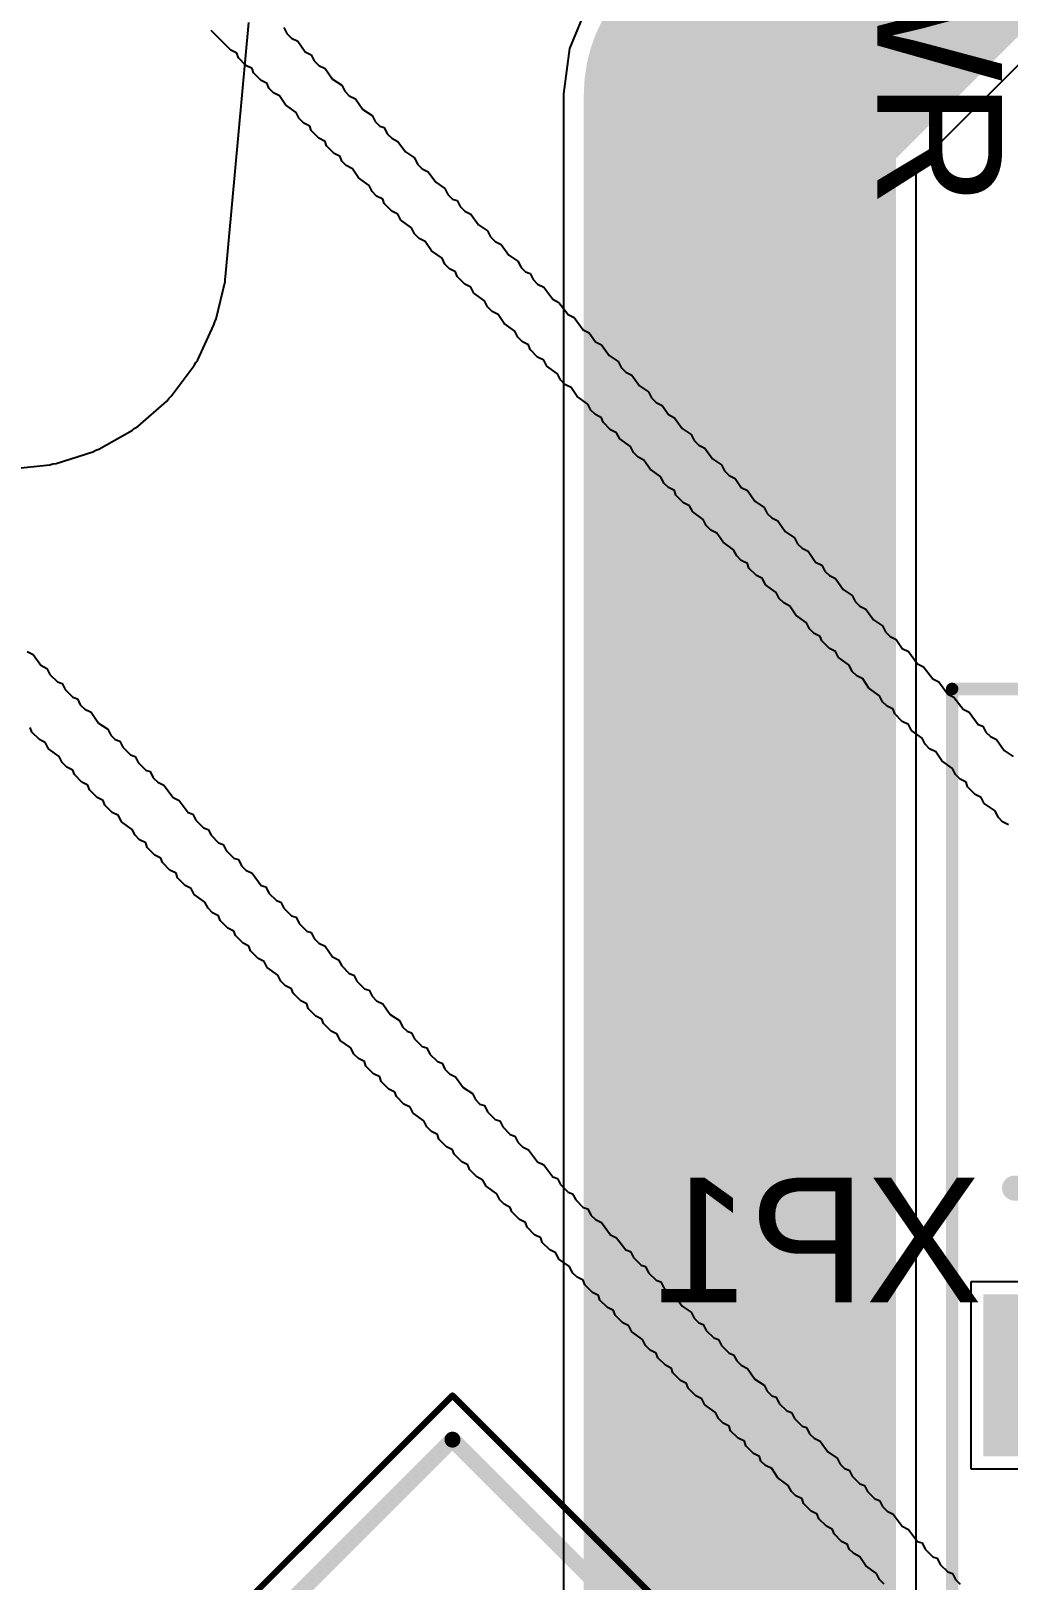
# Model space of a CAD drawing. Header units: millimetres. Extents: x 95 to 305, y 96 to 295.
# Drawn here: x 225.22 to 233.05, y 186.09 to 198.5 of the extents above; entities that cross this region are included whole.
import ezdxf

# ---------------------------------------------------------------- set-up
doc = ezdxf.new("R2010")
doc.units = ezdxf.units.MM
for name, color, linetype in [('BottomLayer', 5, 'Continuous'), ('BottomOverlay', 54, 'Continuous'), ('Mechanical1', 6, 'Continuous'), ('Mechanical13', 56, 'Continuous'), ('Mechanical15', 56, 'Continuous'), ('TopLayer', 1, 'Continuous'), ('TopOverlay', 2, 'Continuous'), ('TopPaste', 8, 'Continuous'), ('TopSolder', 216, 'Continuous')]:
    doc.layers.add(name, color=color, linetype=linetype)
doc.styles.add('Arial', font='arial.ttf', dxfattribs={"height": 0.2})

# ---------------------------------------------------------------- blocks, each defined once
blk = doc.blocks.new('JST_XH_8_B_49')
at = {"layer": 'BottomOverlay', "const_width": 0.127}
for points in [[(-11.2, 2.367), (11.2, 2.367)], [(11.2, 2.367), (11.2, -3.383)]]:
    blk.add_lwpolyline(points, dxfattribs=at)
at = {"layer": 'BottomOverlay', "const_width": 0.0635}
blk.add_lwpolyline([(11.168, 2.367, 1), (11.232, 2.367, 1)], format="xyb", close=True, dxfattribs=at)
blk.add_lwpolyline([(11.168, 2.367, 1), (11.232, 2.367, 1)], format="xyb", close=True, dxfattribs=at)
at = {"layer": 'Mechanical13', "const_width": 0.127}
for points in [[(-11.2, 2.367), (11.2, 2.367)], [(11.2, 2.367), (11.2, -3.383)]]:
    blk.add_lwpolyline(points, dxfattribs=at)
at = {"layer": 'Mechanical13', "const_width": 0.0635}
blk.add_lwpolyline([(11.168, 2.367, 1), (11.232, 2.367, 1)], format="xyb", close=True, dxfattribs=at)
blk.add_lwpolyline([(11.168, 2.367, 1), (11.232, 2.367, 1)], format="xyb", close=True, dxfattribs=at)
at = {"layer": 'Mechanical15', "const_width": 0.05}
for points in [[(-11.45, 2.617), (11.45, 2.617)], [(11.45, 2.617), (11.45, -3.633)]]:
    blk.add_lwpolyline(points, dxfattribs=at)
at = {"layer": 'Mechanical15', "const_width": 0.025}
blk.add_lwpolyline([(11.438, 2.617, 1), (11.462, 2.617, 1)], format="xyb", close=True, dxfattribs=at)
blk.add_lwpolyline([(11.438, 2.617, 1), (11.462, 2.617, 1)], format="xyb", close=True, dxfattribs=at)
blk = doc.blocks.new('D10C4_4H10_194')
at = {"layer": 'TopLayer'}
for points in [[(-6.7, -0.6), (-6.7, 0.6), (-2.3, 0.6), (-2.3, -0.6)], [(2.3, -0.6), (2.3, 0.6), (6.7, 0.6), (6.7, -0.6)]]:
    blk.add_hatch(color=1, dxfattribs=at).paths.add_polyline_path(points)
at = {"layer": 'TopPaste'}
for points in [[(-6.7, -0.6), (-6.7, 0.6), (-2.3, 0.6), (-2.3, -0.6)], [(2.3, -0.6), (2.3, 0.6), (6.7, 0.6), (6.7, -0.6)]]:
    blk.add_hatch(color=8, dxfattribs=at).paths.add_polyline_path(points)
at = {"layer": 'TopSolder'}
for points in [[(-6.75, -0.65), (-6.75, 0.65), (-2.25, 0.65), (-2.25, -0.65)], [(2.25, -0.65), (2.25, 0.65), (6.75, 0.65), (6.75, -0.65)]]:
    blk.add_hatch(color=216, dxfattribs=at).paths.add_polyline_path(points)
at = {"layer": 'Mechanical1', "const_width": 0.1}
for points in [[(-5.901, 5.25), (5.899, 5.25)], [(-5.901, -5.25), (-5.901, 5.25)], [(5.899, 5.25), (5.899, -5.25)], [(-4.5, -0.5), (-4.5, 0.5)], [(-5, 0), (-4, 0)], [(-5.901, -5.25), (5.899, -5.25)]]:
    blk.add_lwpolyline(points, dxfattribs=at)
at = {"layer": 'Mechanical1', "const_width": 0.05}
for points in [[(-5.926, 5.25, 1), (-5.876, 5.25, 1)], [(-5.926, 5.25, 1), (-5.876, 5.25, 1)], [(5.874, 5.25, 1), (5.924, 5.25, 1)], [(5.874, 5.25, 1), (5.924, 5.25, 1)], [(-4.525, 0.5, 1), (-4.475, 0.5, 1)], [(-5.025, 0, 1), (-4.975, 0, 1)], [(-4.025, 0, 1), (-3.975, 0, 1)], [(-4.525, -0.5, 1), (-4.475, -0.5, 1)], [(-5.926, -5.25, 1), (-5.876, -5.25, 1)], [(-5.926, -5.25, 1), (-5.876, -5.25, 1)], [(5.874, -5.25, 1), (5.924, -5.25, 1)], [(5.874, -5.25, 1), (5.924, -5.25, 1)]]:
    blk.add_lwpolyline(points, format="xyb", close=True, dxfattribs=at)
at = {"layer": 'Mechanical15', "const_width": 0.1}
for points in [[(-7, 5.5), (7, 5.5)], [(-7, -5.5), (-7, 5.5)], [(7, -5.5), (7, 5.5)], [(0, -0.5), (0, 0.5)], [(-0.5, 0), (0.5, 0)], [(-7, -5.5), (6.5, -5.5)], [(6.5, -5.5), (7, -5.5)]]:
    blk.add_lwpolyline(points, dxfattribs=at)
at = {"layer": 'Mechanical15', "const_width": 0.05}
for points in [[(-7.025, 5.5, 1), (-6.975, 5.5, 1)], [(-7.025, 5.5, 1), (-6.975, 5.5, 1)], [(6.975, 5.5, 1), (7.025, 5.5, 1)], [(6.975, 5.5, 1), (7.025, 5.5, 1)], [(-0.025, 0.5, 1), (0.025, 0.5, 1)], [(-0.525, 0, 1), (-0.475, 0, 1)], [(0.475, 0, 1), (0.525, 0, 1)], [(-0.025, -0.5, 1), (0.025, -0.5, 1)], [(-7.025, -5.5, 1), (-6.975, -5.5, 1)], [(-7.025, -5.5, 1), (-6.975, -5.5, 1)], [(6.475, -5.5, 1), (6.525, -5.5, 1)], [(6.475, -5.5, 1), (6.525, -5.5, 1)], [(6.975, -5.5, 1), (7.025, -5.5, 1)], [(6.975, -5.5, 1), (7.025, -5.5, 1)]]:
    blk.add_lwpolyline(points, format="xyb", close=True, dxfattribs=at)
at = {"layer": 'TopOverlay', "const_width": 0.2}
for points in [[(-5.4, 3.3), (-3.3, 5.4)], [(-3.3, 5.4), (5.4, 5.4)], [(5.4, 1), (5.4, 5.4)], [(-5.4, 3.2), (-5.4, 3.3)], [(-5.4, 1), (-5.4, 3.2)], [(-6.2, 1.2), (-6.2, 1.8)], [(-6.5, 1.5), (-5.9, 1.5)], [(-5.4, -3.2), (-5.4, -1)], [(5.4, -5.4), (5.4, -1)], [(-5.4, -3.3), (-5.4, -3.2)], [(-5.4, -3.3), (-3.3, -5.4)], [(-3.3, -5.4), (5.4, -5.4)]]:
    blk.add_lwpolyline(points, dxfattribs=at)
at = {"layer": 'TopOverlay', "const_width": 0.1}
for points in [[(-3.35, 5.4, 1), (-3.25, 5.4, 1)], [(-3.35, 5.4, 1), (-3.25, 5.4, 1)], [(5.35, 5.4, 1), (5.45, 5.4, 1)], [(5.35, 5.4, 1), (5.45, 5.4, 1)], [(-5.45, 3.3, 1), (-5.35, 3.3, 1)], [(-5.45, 3.3, 1), (-5.35, 3.3, 1)], [(-5.45, 3.2, 1), (-5.35, 3.2, 1)], [(-5.45, 3.2, 1), (-5.35, 3.2, 1)], [(-6.25, 1.8, 1), (-6.15, 1.8, 1)], [(-6.55, 1.5, 1), (-6.45, 1.5, 1)], [(-5.95, 1.5, 1), (-5.85, 1.5, 1)], [(-6.25, 1.2, 1), (-6.15, 1.2, 1)], [(-5.45, 1, 1), (-5.35, 1, 1)], [(5.35, 1, 1), (5.45, 1, 1)], [(-5.45, -1, 1), (-5.35, -1, 1)], [(5.35, -1, 1), (5.45, -1, 1)], [(-5.45, -3.2, 1), (-5.35, -3.2, 1)], [(-5.45, -3.2, 1), (-5.35, -3.2, 1)], [(-5.45, -3.3, 1), (-5.35, -3.3, 1)], [(-5.45, -3.3, 1), (-5.35, -3.3, 1)], [(-3.35, -5.4, 1), (-3.25, -5.4, 1)], [(-3.35, -5.4, 1), (-3.25, -5.4, 1)], [(5.35, -5.4, 1), (5.45, -5.4, 1)], [(5.35, -5.4, 1), (5.45, -5.4, 1)]]:
    blk.add_lwpolyline(points, format="xyb", close=True, dxfattribs=at)

msp = doc.modelspace()

# ---------------------------------------------------------------- linework, layer by layer
at = {"layer": 'BottomLayer'}
for p, q in [((232.312, 197.415), (234.838, 199.941)), ((229.677, 198.706), (229.536, 198.365)), ((226.781, 196.534), (226.967, 198.573)), ((229.536, 198.365), (229.488, 198)), ((229.488, 198), (229.488, 184.42)), ((232.312, 185.901), (232.312, 197.415)), ((226.776, 196.516), (226.781, 196.534)), ((226.776, 196.498), (226.776, 196.516)), ((226.705, 196.198), (226.776, 196.498)), ((226.557, 195.869), (226.687, 196.149)), ((226.687, 196.149), (226.694, 196.174)), ((226.694, 196.174), (226.705, 196.198)), ((226.344, 195.578), (226.53, 195.824)), ((226.53, 195.824), (226.541, 195.848)), ((226.541, 195.848), (226.557, 195.869)), ((226.077, 195.336), (226.309, 195.539)), ((226.309, 195.539), (226.325, 195.56)), ((226.325, 195.56), (226.344, 195.578)), ((225.766, 195.154), (226.034, 195.305)), ((226.034, 195.305), (226.054, 195.323)), ((226.054, 195.323), (226.077, 195.336)), ((225.718, 195.133), (225.741, 195.145)), ((225.741, 195.145), (225.766, 195.154)), ((225.066, 194.996), (225.373, 195.028)), ((225.373, 195.028), (225.398, 195.036)), ((225.398, 195.036), (225.424, 195.039)), ((225.424, 195.039), (225.718, 195.133))]:
    msp.add_line(p, q, dxfattribs=at)
at = {"layer": 'BottomLayer', "const_width": 2.5}
for points in [[(230.9, 198), (236.5, 203.6)], [(230.9, 182.3), (230.9, 198)]]:
    msp.add_lwpolyline(points, dxfattribs=at)
at = {"layer": 'BottomLayer', "const_width": 1.25}
msp.add_lwpolyline([(230.275, 198, 1), (231.525, 198, 1)], format="xyb", close=True, dxfattribs=at)
msp.add_lwpolyline([(230.275, 198, 1), (231.525, 198, 1)], format="xyb", close=True, dxfattribs=at)
at = {"layer": 'BottomOverlay'}
for p, q in [((226.822, 198.351), (226.664, 198.509)), ((227.248, 198.533), (227.272, 198.484)), ((227.272, 198.484), (227.309, 198.448)), ((227.309, 198.448), (227.358, 198.424)), ((227.358, 198.424), (227.418, 198.338)), ((226.871, 198.326), (226.822, 198.351)), ((226.883, 198.29), (226.871, 198.326)), ((226.944, 198.229), (226.883, 198.29)), ((227.418, 198.338), (227.467, 198.314)), ((227.467, 198.314), (227.491, 198.265)), ((227.491, 198.265), (227.528, 198.229)), ((226.993, 198.205), (226.944, 198.229)), ((227.005, 198.168), (226.993, 198.205)), ((227.066, 198.107), (227.005, 198.168)), ((227.528, 198.229), (227.577, 198.205)), ((227.577, 198.205), (227.638, 198.119)), ((227.638, 198.119), (227.711, 198.071)), ((227.114, 198.083), (227.066, 198.107)), ((227.126, 198.046), (227.114, 198.083)), ((227.163, 198.01), (227.126, 198.046)), ((227.212, 197.985), (227.163, 198.01)), ((227.711, 198.071), (227.735, 198.022)), ((227.735, 198.022), (227.771, 197.985)), ((227.26, 197.912), (227.212, 197.985)), ((227.345, 197.852), (227.26, 197.912)), ((227.771, 197.985), (227.82, 197.961)), ((227.82, 197.961), (227.881, 197.876)), ((227.881, 197.876), (227.954, 197.827)), ((227.37, 197.803), (227.345, 197.852)), ((227.406, 197.766), (227.37, 197.803)), ((227.455, 197.742), (227.406, 197.766)), ((227.954, 197.827), (227.978, 197.779)), ((227.978, 197.779), (228.015, 197.742)), ((227.467, 197.706), (227.455, 197.742)), ((227.528, 197.645), (227.467, 197.706)), ((227.577, 197.62), (227.528, 197.645)), ((227.589, 197.584), (227.577, 197.62)), ((228.015, 197.742), (228.051, 197.73)), ((228.051, 197.73), (228.076, 197.681)), ((228.076, 197.681), (228.112, 197.645)), ((228.112, 197.645), (228.161, 197.62)), ((228.161, 197.62), (228.222, 197.535)), ((227.65, 197.523), (227.589, 197.584)), ((227.698, 197.499), (227.65, 197.523)), ((227.711, 197.462), (227.698, 197.499)), ((228.222, 197.535), (228.295, 197.487)), ((227.747, 197.426), (227.711, 197.462)), ((227.796, 197.401), (227.747, 197.426)), ((227.844, 197.328), (227.796, 197.401)), ((228.295, 197.487), (228.319, 197.438)), ((228.319, 197.438), (228.356, 197.401)), ((228.356, 197.401), (228.404, 197.377)), ((228.404, 197.377), (228.465, 197.292)), ((227.93, 197.267), (227.844, 197.328)), ((227.954, 197.219), (227.93, 197.267)), ((228.465, 197.292), (228.538, 197.243)), ((227.99, 197.182), (227.954, 197.219)), ((228.039, 197.158), (227.99, 197.182)), ((228.051, 197.121), (228.039, 197.158)), ((228.538, 197.243), (228.562, 197.194)), ((228.562, 197.194), (228.599, 197.158)), ((228.599, 197.158), (228.635, 197.146)), ((228.635, 197.146), (228.66, 197.097)), ((228.112, 197.061), (228.051, 197.121)), ((228.161, 197.036), (228.112, 197.061)), ((228.185, 196.988), (228.161, 197.036)), ((228.66, 197.097), (228.696, 197.061)), ((228.696, 197.061), (228.745, 197.036)), ((228.745, 197.036), (228.806, 196.951)), ((228.27, 196.927), (228.185, 196.988)), ((228.295, 196.878), (228.27, 196.927)), ((228.331, 196.842), (228.295, 196.878)), ((228.806, 196.951), (228.879, 196.902)), ((228.879, 196.902), (228.903, 196.854)), ((228.38, 196.817), (228.331, 196.842)), ((228.429, 196.744), (228.38, 196.817)), ((228.903, 196.854), (228.94, 196.817)), ((228.94, 196.817), (228.988, 196.793)), ((228.988, 196.793), (229.049, 196.708)), ((228.514, 196.683), (228.429, 196.744)), ((228.538, 196.635), (228.514, 196.683)), ((228.575, 196.598), (228.538, 196.635)), ((229.049, 196.708), (229.122, 196.659)), ((229.122, 196.659), (229.147, 196.61)), ((228.623, 196.574), (228.575, 196.598)), ((228.635, 196.537), (228.623, 196.574)), ((228.696, 196.476), (228.635, 196.537)), ((229.147, 196.61), (229.183, 196.574)), ((229.183, 196.574), (229.22, 196.562)), ((229.22, 196.562), (229.244, 196.513)), ((229.244, 196.513), (229.28, 196.476)), ((228.745, 196.452), (228.696, 196.476)), ((228.769, 196.403), (228.745, 196.452)), ((228.854, 196.343), (228.769, 196.403)), ((229.28, 196.476), (229.329, 196.452)), ((229.329, 196.452), (229.402, 196.355)), ((228.879, 196.294), (228.854, 196.343)), ((228.915, 196.257), (228.879, 196.294)), ((228.964, 196.233), (228.915, 196.257)), ((229.402, 196.355), (229.451, 196.33)), ((229.451, 196.33), (229.524, 196.233)), ((229.013, 196.16), (228.964, 196.233)), ((229.098, 196.099), (229.013, 196.16)), ((229.524, 196.233), (229.573, 196.209)), ((229.573, 196.209), (229.646, 196.111)), ((229.122, 196.05), (229.098, 196.099)), ((229.159, 196.014), (229.122, 196.05)), ((229.207, 195.99), (229.159, 196.014)), ((229.646, 196.111), (229.694, 196.087)), ((229.694, 196.087), (229.743, 196.014)), ((229.743, 196.014), (229.792, 195.99)), ((229.22, 195.953), (229.207, 195.99)), ((229.28, 195.892), (229.22, 195.953)), ((229.329, 195.868), (229.28, 195.892)), ((229.792, 195.99), (229.852, 195.904)), ((229.852, 195.904), (229.925, 195.856)), ((229.353, 195.819), (229.329, 195.868)), ((229.439, 195.758), (229.353, 195.819)), ((229.463, 195.71), (229.439, 195.758)), ((229.925, 195.856), (229.95, 195.807)), ((229.95, 195.807), (229.986, 195.771)), ((229.986, 195.771), (230.035, 195.746)), ((229.499, 195.673), (229.463, 195.71)), ((229.548, 195.649), (229.499, 195.673)), ((229.597, 195.576), (229.548, 195.649)), ((230.035, 195.746), (230.096, 195.661)), ((230.096, 195.661), (230.169, 195.612)), ((229.682, 195.515), (229.597, 195.576)), ((229.706, 195.466), (229.682, 195.515)), ((230.169, 195.612), (230.193, 195.564)), ((230.193, 195.564), (230.23, 195.527)), ((230.23, 195.527), (230.278, 195.503)), ((229.743, 195.43), (229.706, 195.466)), ((229.792, 195.405), (229.743, 195.43)), ((229.804, 195.369), (229.792, 195.405)), ((230.278, 195.503), (230.327, 195.43)), ((230.327, 195.43), (230.376, 195.405)), ((230.376, 195.405), (230.437, 195.32)), ((229.865, 195.308), (229.804, 195.369)), ((229.913, 195.284), (229.865, 195.308)), ((229.938, 195.235), (229.913, 195.284)), ((230.437, 195.32), (230.51, 195.272)), ((230.51, 195.272), (230.534, 195.223)), ((230.023, 195.174), (229.938, 195.235)), ((230.047, 195.126), (230.023, 195.174)), ((230.534, 195.223), (230.57, 195.186)), ((230.57, 195.186), (230.619, 195.162)), ((230.619, 195.162), (230.68, 195.077)), ((230.084, 195.089), (230.047, 195.126)), ((230.132, 195.065), (230.084, 195.089)), ((230.181, 194.992), (230.132, 195.065)), ((230.68, 195.077), (230.753, 195.028)), ((230.753, 195.028), (230.777, 194.98)), ((230.266, 194.931), (230.181, 194.992)), ((230.291, 194.882), (230.266, 194.931)), ((230.777, 194.98), (230.814, 194.943)), ((230.814, 194.943), (230.863, 194.919)), ((230.863, 194.919), (230.911, 194.846)), ((230.327, 194.846), (230.291, 194.882)), ((230.376, 194.821), (230.327, 194.846)), ((230.388, 194.785), (230.376, 194.821)), ((230.449, 194.724), (230.388, 194.785)), ((230.911, 194.846), (230.96, 194.821)), ((230.96, 194.821), (231.021, 194.736)), ((230.497, 194.7), (230.449, 194.724)), ((230.522, 194.651), (230.497, 194.7)), ((230.607, 194.59), (230.522, 194.651)), ((231.021, 194.736), (231.094, 194.687)), ((231.094, 194.687), (231.118, 194.639)), ((230.631, 194.541), (230.607, 194.59)), ((230.668, 194.505), (230.631, 194.541)), ((231.118, 194.639), (231.155, 194.602)), ((231.155, 194.602), (231.203, 194.578)), ((231.203, 194.578), (231.264, 194.493)), ((230.716, 194.481), (230.668, 194.505)), ((230.765, 194.408), (230.716, 194.481)), ((230.85, 194.347), (230.765, 194.408)), ((231.264, 194.493), (231.337, 194.444)), ((231.337, 194.444), (231.361, 194.395)), ((231.361, 194.395), (231.398, 194.359)), ((230.875, 194.298), (230.85, 194.347)), ((230.911, 194.262), (230.875, 194.298)), ((231.398, 194.359), (231.447, 194.335)), ((231.447, 194.335), (231.507, 194.249)), ((230.96, 194.237), (230.911, 194.262)), ((230.972, 194.201), (230.96, 194.237)), ((231.033, 194.14), (230.972, 194.201)), ((231.507, 194.249), (231.556, 194.225)), ((231.556, 194.225), (231.581, 194.176)), ((231.581, 194.176), (231.617, 194.14)), ((231.082, 194.116), (231.033, 194.14)), ((231.106, 194.067), (231.082, 194.116)), ((231.191, 194.006), (231.106, 194.067)), ((231.617, 194.14), (231.666, 194.116)), ((231.666, 194.116), (231.727, 194.03)), ((231.727, 194.03), (231.8, 193.982)), ((231.215, 193.957), (231.191, 194.006)), ((231.252, 193.921), (231.215, 193.957)), ((231.301, 193.896), (231.252, 193.921)), ((231.349, 193.823), (231.301, 193.896)), ((231.8, 193.982), (231.824, 193.933)), ((231.824, 193.933), (231.86, 193.896)), ((231.86, 193.896), (231.909, 193.872)), ((231.434, 193.763), (231.349, 193.823)), ((231.909, 193.872), (231.97, 193.787)), ((231.97, 193.787), (232.043, 193.738)), ((231.459, 193.714), (231.434, 193.763)), ((231.495, 193.677), (231.459, 193.714)), ((231.544, 193.653), (231.495, 193.677)), ((231.556, 193.617), (231.544, 193.653)), ((232.043, 193.738), (232.067, 193.69)), ((232.067, 193.69), (232.104, 193.653)), ((232.104, 193.653), (232.152, 193.629)), ((225.191, 193.531), (225.24, 193.507)), ((231.617, 193.556), (231.556, 193.617)), ((231.666, 193.531), (231.617, 193.556)), ((231.69, 193.483), (231.666, 193.531)), ((232.152, 193.629), (232.201, 193.556)), ((232.201, 193.556), (232.25, 193.531)), ((232.25, 193.531), (232.323, 193.434)), ((225.24, 193.507), (225.301, 193.422)), ((225.301, 193.422), (225.35, 193.397)), ((231.775, 193.422), (231.69, 193.483)), ((231.8, 193.373), (231.775, 193.422)), ((232.323, 193.434), (232.372, 193.41)), ((232.372, 193.41), (232.445, 193.312)), ((225.35, 193.397), (225.374, 193.349)), ((225.374, 193.349), (225.435, 193.288)), ((225.435, 193.288), (225.471, 193.276)), ((225.471, 193.276), (225.496, 193.227)), ((231.836, 193.337), (231.8, 193.373)), ((231.885, 193.312), (231.836, 193.337)), ((231.933, 193.239), (231.885, 193.312)), ((232.445, 193.312), (232.493, 193.288)), ((232.493, 193.288), (232.566, 193.191)), ((225.496, 193.227), (225.556, 193.166)), ((225.556, 193.166), (225.593, 193.154)), ((225.593, 193.154), (225.617, 193.105)), ((232.019, 193.178), (231.933, 193.239)), ((232.043, 193.13), (232.019, 193.178)), ((232.566, 193.191), (232.615, 193.166)), ((232.615, 193.166), (232.688, 193.069)), ((225.617, 193.105), (225.654, 193.069)), ((225.654, 193.069), (225.703, 193.045)), ((225.703, 193.045), (225.763, 192.959)), ((232.079, 193.093), (232.043, 193.13)), ((232.128, 193.069), (232.079, 193.093)), ((232.14, 193.032), (232.128, 193.069)), ((232.201, 192.972), (232.14, 193.032)), ((232.688, 193.069), (232.737, 193.045)), ((232.737, 193.045), (232.81, 192.947)), ((225.228, 192.886), (225.216, 192.923)), ((225.763, 192.959), (225.836, 192.911)), ((225.836, 192.911), (225.861, 192.862)), ((232.25, 192.947), (232.201, 192.972)), ((232.274, 192.899), (232.25, 192.947)), ((232.81, 192.947), (232.846, 192.935)), ((232.846, 192.935), (232.871, 192.886)), ((225.289, 192.826), (225.228, 192.886)), ((225.337, 192.801), (225.289, 192.826)), ((225.362, 192.752), (225.337, 192.801)), ((225.861, 192.862), (225.897, 192.826)), ((225.897, 192.826), (225.934, 192.813)), ((225.934, 192.813), (225.958, 192.765)), ((232.359, 192.838), (232.274, 192.899)), ((232.384, 192.789), (232.359, 192.838)), ((232.42, 192.752), (232.384, 192.789)), ((232.871, 192.886), (232.907, 192.85)), ((232.907, 192.85), (232.956, 192.826)), ((232.956, 192.826), (233.017, 192.74)), ((225.447, 192.692), (225.362, 192.752)), ((225.471, 192.643), (225.447, 192.692)), ((225.958, 192.765), (226.019, 192.704)), ((226.019, 192.704), (226.055, 192.692)), ((226.055, 192.692), (226.08, 192.643)), ((232.469, 192.728), (232.42, 192.752)), ((232.518, 192.655), (232.469, 192.728)), ((232.603, 192.594), (232.518, 192.655)), ((233.017, 192.74), (233.09, 192.692)), ((225.508, 192.606), (225.471, 192.643)), ((225.556, 192.582), (225.508, 192.606)), ((225.569, 192.546), (225.556, 192.582)), ((225.63, 192.485), (225.569, 192.546)), ((226.08, 192.643), (226.141, 192.582)), ((226.141, 192.582), (226.177, 192.57)), ((226.177, 192.57), (226.201, 192.521)), ((232.627, 192.546), (232.603, 192.594)), ((232.664, 192.509), (232.627, 192.546)), ((225.678, 192.46), (225.63, 192.485)), ((225.69, 192.424), (225.678, 192.46)), ((225.751, 192.363), (225.69, 192.424)), ((226.201, 192.521), (226.238, 192.485)), ((226.238, 192.485), (226.287, 192.46)), ((226.287, 192.46), (226.36, 192.363)), ((232.712, 192.485), (232.664, 192.509)), ((232.724, 192.448), (232.712, 192.485)), ((232.785, 192.387), (232.724, 192.448)), ((225.8, 192.339), (225.751, 192.363)), ((225.812, 192.302), (225.8, 192.339)), ((225.873, 192.241), (225.812, 192.302)), ((226.36, 192.363), (226.408, 192.339)), ((226.408, 192.339), (226.481, 192.241)), ((232.834, 192.363), (232.785, 192.387)), ((232.858, 192.314), (232.834, 192.363)), ((232.944, 192.254), (232.858, 192.314)), ((225.922, 192.217), (225.873, 192.241)), ((225.946, 192.168), (225.922, 192.217)), ((226.031, 192.107), (225.946, 192.168)), ((226.481, 192.241), (226.518, 192.229)), ((226.518, 192.229), (226.542, 192.181)), ((226.542, 192.181), (226.603, 192.12)), ((232.968, 192.205), (232.944, 192.254)), ((233.004, 192.168), (232.968, 192.205)), ((233.053, 192.144), (233.004, 192.168)), ((226.055, 192.059), (226.031, 192.107)), ((226.092, 192.022), (226.055, 192.059)), ((226.603, 192.12), (226.64, 192.107)), ((226.64, 192.107), (226.664, 192.059)), ((226.664, 192.059), (226.725, 191.998)), ((226.141, 191.998), (226.092, 192.022)), ((226.153, 191.961), (226.141, 191.998)), ((226.214, 191.901), (226.153, 191.961)), ((226.725, 191.998), (226.761, 191.986)), ((226.761, 191.986), (226.786, 191.937)), ((226.786, 191.937), (226.846, 191.876)), ((226.262, 191.876), (226.214, 191.901)), ((226.275, 191.84), (226.262, 191.876)), ((226.335, 191.779), (226.275, 191.84)), ((226.846, 191.876), (226.883, 191.864)), ((226.883, 191.864), (226.907, 191.815)), ((226.907, 191.815), (226.944, 191.779)), ((226.384, 191.755), (226.335, 191.779)), ((226.396, 191.718), (226.384, 191.755)), ((226.457, 191.657), (226.396, 191.718)), ((226.944, 191.779), (226.993, 191.755)), ((226.993, 191.755), (227.066, 191.657)), ((226.506, 191.633), (226.457, 191.657)), ((226.53, 191.584), (226.506, 191.633)), ((226.615, 191.523), (226.53, 191.584)), ((227.066, 191.657), (227.102, 191.645)), ((227.102, 191.645), (227.126, 191.596)), ((227.126, 191.596), (227.187, 191.536)), ((226.64, 191.475), (226.615, 191.523)), ((226.676, 191.438), (226.64, 191.475)), ((226.725, 191.414), (226.676, 191.438)), ((226.737, 191.377), (226.725, 191.414)), ((227.187, 191.536), (227.224, 191.523)), ((227.224, 191.523), (227.248, 191.475)), ((227.248, 191.475), (227.309, 191.414)), ((227.309, 191.414), (227.345, 191.402)), ((226.798, 191.316), (226.737, 191.377)), ((226.846, 191.292), (226.798, 191.316)), ((226.859, 191.256), (226.846, 191.292)), ((227.345, 191.402), (227.37, 191.353)), ((227.37, 191.353), (227.431, 191.292)), ((227.431, 191.292), (227.467, 191.28)), ((226.92, 191.195), (226.859, 191.256)), ((226.968, 191.17), (226.92, 191.195)), ((226.98, 191.134), (226.968, 191.17)), ((227.467, 191.28), (227.491, 191.231)), ((227.491, 191.231), (227.528, 191.195)), ((227.528, 191.195), (227.577, 191.17)), ((227.577, 191.17), (227.638, 191.085)), ((227.041, 191.073), (226.98, 191.134)), ((227.09, 191.049), (227.041, 191.073)), ((227.114, 191), (227.09, 191.049)), ((227.638, 191.085), (227.686, 191.061)), ((227.686, 191.061), (227.711, 191.012)), ((227.199, 190.939), (227.114, 191)), ((227.224, 190.891), (227.199, 190.939)), ((227.711, 191.012), (227.771, 190.951)), ((227.771, 190.951), (227.808, 190.939)), ((227.808, 190.939), (227.832, 190.891)), ((227.26, 190.854), (227.224, 190.891)), ((227.309, 190.83), (227.26, 190.854)), ((227.321, 190.793), (227.309, 190.83)), ((227.382, 190.732), (227.321, 190.793)), ((227.832, 190.891), (227.893, 190.83)), ((227.893, 190.83), (227.93, 190.817)), ((227.93, 190.817), (227.954, 190.769)), ((227.431, 190.708), (227.382, 190.732)), ((227.443, 190.671), (227.431, 190.708)), ((227.504, 190.611), (227.443, 190.671)), ((227.954, 190.769), (227.99, 190.732)), ((227.99, 190.732), (228.039, 190.708)), ((228.039, 190.708), (228.1, 190.623)), ((227.552, 190.586), (227.504, 190.611)), ((227.564, 190.55), (227.552, 190.586)), ((227.625, 190.489), (227.564, 190.55)), ((228.1, 190.623), (228.173, 190.574)), ((228.173, 190.574), (228.197, 190.525)), ((227.674, 190.465), (227.625, 190.489)), ((227.698, 190.416), (227.674, 190.465)), ((228.197, 190.525), (228.234, 190.489)), ((228.234, 190.489), (228.27, 190.477)), ((228.27, 190.477), (228.295, 190.428)), ((228.295, 190.428), (228.356, 190.367)), ((227.784, 190.355), (227.698, 190.416)), ((227.808, 190.306), (227.784, 190.355)), ((227.844, 190.27), (227.808, 190.306)), ((228.356, 190.367), (228.392, 190.355)), ((228.392, 190.355), (228.416, 190.306)), ((228.416, 190.306), (228.477, 190.246)), ((227.893, 190.246), (227.844, 190.27)), ((227.905, 190.209), (227.893, 190.246)), ((227.966, 190.148), (227.905, 190.209)), ((228.477, 190.246), (228.514, 190.233)), ((228.514, 190.233), (228.538, 190.185)), ((228.538, 190.185), (228.575, 190.148)), ((228.015, 190.124), (227.966, 190.148)), ((228.027, 190.087), (228.015, 190.124)), ((228.088, 190.026), (228.027, 190.087)), ((228.575, 190.148), (228.623, 190.124)), ((228.623, 190.124), (228.684, 190.039)), ((228.136, 190.002), (228.088, 190.026)), ((228.149, 189.966), (228.136, 190.002)), ((228.209, 189.905), (228.149, 189.966)), ((228.684, 190.039), (228.757, 189.99)), ((228.757, 189.99), (228.781, 189.941)), ((228.781, 189.941), (228.818, 189.905)), ((228.258, 189.88), (228.209, 189.905)), ((228.283, 189.832), (228.258, 189.88)), ((228.368, 189.771), (228.283, 189.832)), ((228.818, 189.905), (228.854, 189.893)), ((228.854, 189.893), (228.879, 189.844)), ((228.879, 189.844), (228.94, 189.783)), ((228.392, 189.722), (228.368, 189.771)), ((228.429, 189.686), (228.392, 189.722)), ((228.477, 189.661), (228.429, 189.686)), ((228.94, 189.783), (228.976, 189.771)), ((228.976, 189.771), (229.001, 189.722)), ((229.001, 189.722), (229.061, 189.661)), ((228.489, 189.625), (228.477, 189.661)), ((228.55, 189.564), (228.489, 189.625)), ((228.599, 189.54), (228.55, 189.564)), ((229.061, 189.661), (229.098, 189.649)), ((229.098, 189.649), (229.122, 189.601)), ((229.122, 189.601), (229.159, 189.564)), ((229.159, 189.564), (229.207, 189.54)), ((228.611, 189.503), (228.599, 189.54)), ((228.672, 189.442), (228.611, 189.503)), ((228.721, 189.418), (228.672, 189.442)), ((229.207, 189.54), (229.28, 189.442)), ((229.28, 189.442), (229.329, 189.418)), ((228.733, 189.381), (228.721, 189.418)), ((228.794, 189.321), (228.733, 189.381)), ((228.842, 189.296), (228.794, 189.321)), ((229.329, 189.418), (229.402, 189.321)), ((229.402, 189.321), (229.439, 189.308)), ((229.439, 189.308), (229.463, 189.26)), ((228.867, 189.248), (228.842, 189.296)), ((228.952, 189.187), (228.867, 189.248)), ((228.976, 189.138), (228.952, 189.187)), ((229.463, 189.26), (229.524, 189.199)), ((229.524, 189.199), (229.56, 189.187)), ((229.56, 189.187), (229.585, 189.138)), ((229.013, 189.102), (228.976, 189.138)), ((229.061, 189.077), (229.013, 189.102)), ((229.074, 189.041), (229.061, 189.077)), ((229.585, 189.138), (229.646, 189.077)), ((229.646, 189.077), (229.682, 189.065)), ((229.682, 189.065), (229.706, 189.016)), ((229.134, 188.98), (229.074, 189.041)), ((229.183, 188.956), (229.134, 188.98)), ((229.195, 188.919), (229.183, 188.956)), ((229.706, 189.016), (229.743, 188.98)), ((229.743, 188.98), (229.792, 188.956)), ((229.792, 188.956), (229.865, 188.858)), ((229.256, 188.858), (229.195, 188.919)), ((229.305, 188.834), (229.256, 188.858)), ((229.317, 188.797), (229.305, 188.834)), ((229.865, 188.858), (229.913, 188.834)), ((229.913, 188.834), (229.986, 188.736)), ((229.378, 188.736), (229.317, 188.797)), ((229.426, 188.712), (229.378, 188.736)), ((229.451, 188.663), (229.426, 188.712)), ((229.986, 188.736), (230.023, 188.724)), ((230.023, 188.724), (230.047, 188.676)), ((229.536, 188.603), (229.451, 188.663)), ((229.56, 188.554), (229.536, 188.603)), ((230.047, 188.676), (230.108, 188.615)), ((230.108, 188.615), (230.144, 188.603)), ((230.144, 188.603), (230.169, 188.554)), ((229.597, 188.517), (229.56, 188.554)), ((229.646, 188.493), (229.597, 188.517)), ((229.658, 188.457), (229.646, 188.493)), ((229.719, 188.396), (229.658, 188.457)), ((230.169, 188.554), (230.23, 188.493)), ((230.23, 188.493), (230.266, 188.481)), ((230.266, 188.481), (230.291, 188.432)), ((229.767, 188.371), (229.719, 188.396)), ((229.779, 188.335), (229.767, 188.371)), ((229.84, 188.274), (229.779, 188.335)), ((230.291, 188.432), (230.327, 188.396)), ((230.327, 188.396), (230.376, 188.371)), ((230.376, 188.371), (230.437, 188.286)), ((229.889, 188.25), (229.84, 188.274)), ((229.901, 188.213), (229.889, 188.25)), ((229.962, 188.152), (229.901, 188.213)), ((230.437, 188.286), (230.51, 188.238)), ((230.51, 188.238), (230.534, 188.189)), ((230.534, 188.189), (230.57, 188.152)), ((230.011, 188.128), (229.962, 188.152)), ((230.035, 188.079), (230.011, 188.128)), ((230.12, 188.018), (230.035, 188.079)), ((230.57, 188.152), (230.607, 188.14)), ((230.607, 188.14), (230.631, 188.091)), ((230.631, 188.091), (230.692, 188.031)), ((230.144, 187.97), (230.12, 188.018)), ((230.181, 187.933), (230.144, 187.97)), ((230.692, 188.031), (230.729, 188.018)), ((230.729, 188.018), (230.753, 187.97)), ((230.753, 187.97), (230.814, 187.909)), ((230.23, 187.909), (230.181, 187.933)), ((230.242, 187.872), (230.23, 187.909)), ((230.303, 187.812), (230.242, 187.872)), ((230.814, 187.909), (230.85, 187.897)), ((230.85, 187.897), (230.875, 187.848)), ((230.875, 187.848), (230.911, 187.812)), ((230.351, 187.787), (230.303, 187.812)), ((230.364, 187.751), (230.351, 187.787)), ((230.424, 187.69), (230.364, 187.751)), ((230.473, 187.666), (230.424, 187.69)), ((230.911, 187.812), (230.96, 187.787)), ((230.96, 187.787), (231.021, 187.702)), ((231.021, 187.702), (231.094, 187.653)), ((230.485, 187.629), (230.473, 187.666)), ((230.546, 187.568), (230.485, 187.629)), ((230.595, 187.544), (230.546, 187.568)), ((231.094, 187.653), (231.118, 187.605)), ((231.118, 187.605), (231.155, 187.568)), ((231.155, 187.568), (231.191, 187.556)), ((230.619, 187.495), (230.595, 187.544)), ((230.704, 187.434), (230.619, 187.495)), ((231.191, 187.556), (231.215, 187.507)), ((231.215, 187.507), (231.276, 187.446)), ((231.276, 187.446), (231.313, 187.434)), ((230.729, 187.386), (230.704, 187.434)), ((230.765, 187.349), (230.729, 187.386)), ((230.814, 187.325), (230.765, 187.349)), ((230.826, 187.288), (230.814, 187.325)), ((231.313, 187.434), (231.337, 187.386)), ((231.337, 187.386), (231.398, 187.325)), ((231.398, 187.325), (231.434, 187.313)), ((230.887, 187.227), (230.826, 187.288)), ((230.936, 187.203), (230.887, 187.227)), ((230.948, 187.167), (230.936, 187.203)), ((231.434, 187.313), (231.459, 187.264)), ((231.459, 187.264), (231.495, 187.227)), ((231.495, 187.227), (231.544, 187.203)), ((231.544, 187.203), (231.605, 187.118)), ((231.009, 187.106), (230.948, 187.167)), ((231.057, 187.081), (231.009, 187.106)), ((231.069, 187.045), (231.057, 187.081)), ((231.605, 187.118), (231.678, 187.069)), ((231.678, 187.069), (231.702, 187.021)), ((231.106, 187.008), (231.069, 187.045)), ((231.155, 186.984), (231.106, 187.008)), ((231.203, 186.911), (231.155, 186.984)), ((231.702, 187.021), (231.739, 186.984)), ((231.739, 186.984), (231.775, 186.972)), ((231.775, 186.972), (231.8, 186.923)), ((231.288, 186.85), (231.203, 186.911)), ((231.313, 186.801), (231.288, 186.85)), ((231.8, 186.923), (231.86, 186.862)), ((231.86, 186.862), (231.897, 186.85)), ((231.897, 186.85), (231.921, 186.801)), ((231.349, 186.765), (231.313, 186.801)), ((231.398, 186.741), (231.349, 186.765)), ((231.41, 186.704), (231.398, 186.741)), ((231.471, 186.643), (231.41, 186.704)), ((231.921, 186.801), (231.982, 186.741)), ((231.982, 186.741), (232.019, 186.728)), ((232.019, 186.728), (232.043, 186.68)), ((231.52, 186.619), (231.471, 186.643)), ((231.532, 186.582), (231.52, 186.619)), ((231.593, 186.522), (231.532, 186.582)), ((232.043, 186.68), (232.079, 186.643)), ((232.079, 186.643), (232.128, 186.619)), ((232.128, 186.619), (232.201, 186.522)), ((231.641, 186.497), (231.593, 186.522)), ((231.654, 186.461), (231.641, 186.497)), ((231.714, 186.4), (231.654, 186.461)), ((232.201, 186.522), (232.25, 186.497)), ((232.25, 186.497), (232.323, 186.4)), ((231.763, 186.376), (231.714, 186.4)), ((231.775, 186.339), (231.763, 186.376)), ((231.812, 186.303), (231.775, 186.339)), ((232.323, 186.4), (232.359, 186.388)), ((232.359, 186.388), (232.384, 186.339)), ((232.384, 186.339), (232.445, 186.278)), ((231.86, 186.278), (231.812, 186.303)), ((231.909, 186.205), (231.86, 186.278)), ((231.994, 186.144), (231.909, 186.205)), ((232.445, 186.278), (232.481, 186.266)), ((232.481, 186.266), (232.505, 186.217)), ((232.505, 186.217), (232.566, 186.156)), ((232.019, 186.096), (231.994, 186.144)), ((232.055, 186.059), (232.019, 186.096)), ((232.566, 186.156), (232.603, 186.144)), ((232.603, 186.144), (232.627, 186.096)), ((232.627, 186.096), (232.664, 186.059))]:
    msp.add_line(p, q, dxfattribs=at)
at = {"layer": 'TopLayer'}
for p, q in [((226.781, 196.534), (226.967, 198.573)), ((226.776, 196.516), (226.781, 196.534)), ((226.776, 196.498), (226.776, 196.516)), ((226.705, 196.198), (226.776, 196.498)), ((226.557, 195.869), (226.687, 196.149)), ((226.687, 196.149), (226.694, 196.174)), ((226.694, 196.174), (226.705, 196.198)), ((226.344, 195.578), (226.53, 195.824)), ((226.53, 195.824), (226.541, 195.848)), ((226.541, 195.848), (226.557, 195.869)), ((226.077, 195.336), (226.309, 195.539)), ((226.309, 195.539), (226.325, 195.56)), ((226.325, 195.56), (226.344, 195.578)), ((225.766, 195.154), (226.034, 195.305)), ((226.034, 195.305), (226.054, 195.323)), ((226.054, 195.323), (226.077, 195.336)), ((225.718, 195.133), (225.741, 195.145)), ((225.741, 195.145), (225.766, 195.154)), ((225.066, 194.996), (225.373, 195.028)), ((225.373, 195.028), (225.398, 195.036)), ((225.398, 195.036), (225.424, 195.039)), ((225.424, 195.039), (225.718, 195.133)), ((233.63, 188.482), (232.75, 188.482)), ((232.75, 188.482), (232.75, 186.982)), ((232.75, 186.982), (233.63, 186.982))]:
    msp.add_line(p, q, dxfattribs=at)

# ---------------------------------------------------------------- block references
msp.add_blockref('D10C4_4H10_194', (239.6, 187.732))
at = {"rotation": 45}
msp.add_blockref('JST_XH_8_B_49', (222.352, 177.623), dxfattribs=at)

# ---------------------------------------------------------------- texts
at = {"layer": 'BottomOverlay', "style": 'Arial', "text_generation_flag": 2}
msp.add_text('XP1', height=1, dxfattribs=at).set_placement((232.842, 188.316))
at = {"layer": 'TopOverlay', "style": 'Arial'}
msp.add_text('ESC_PWR', height=1, rotation=270, dxfattribs=at).set_placement((232, 204))

doc.saveas('drawing.dxf')
